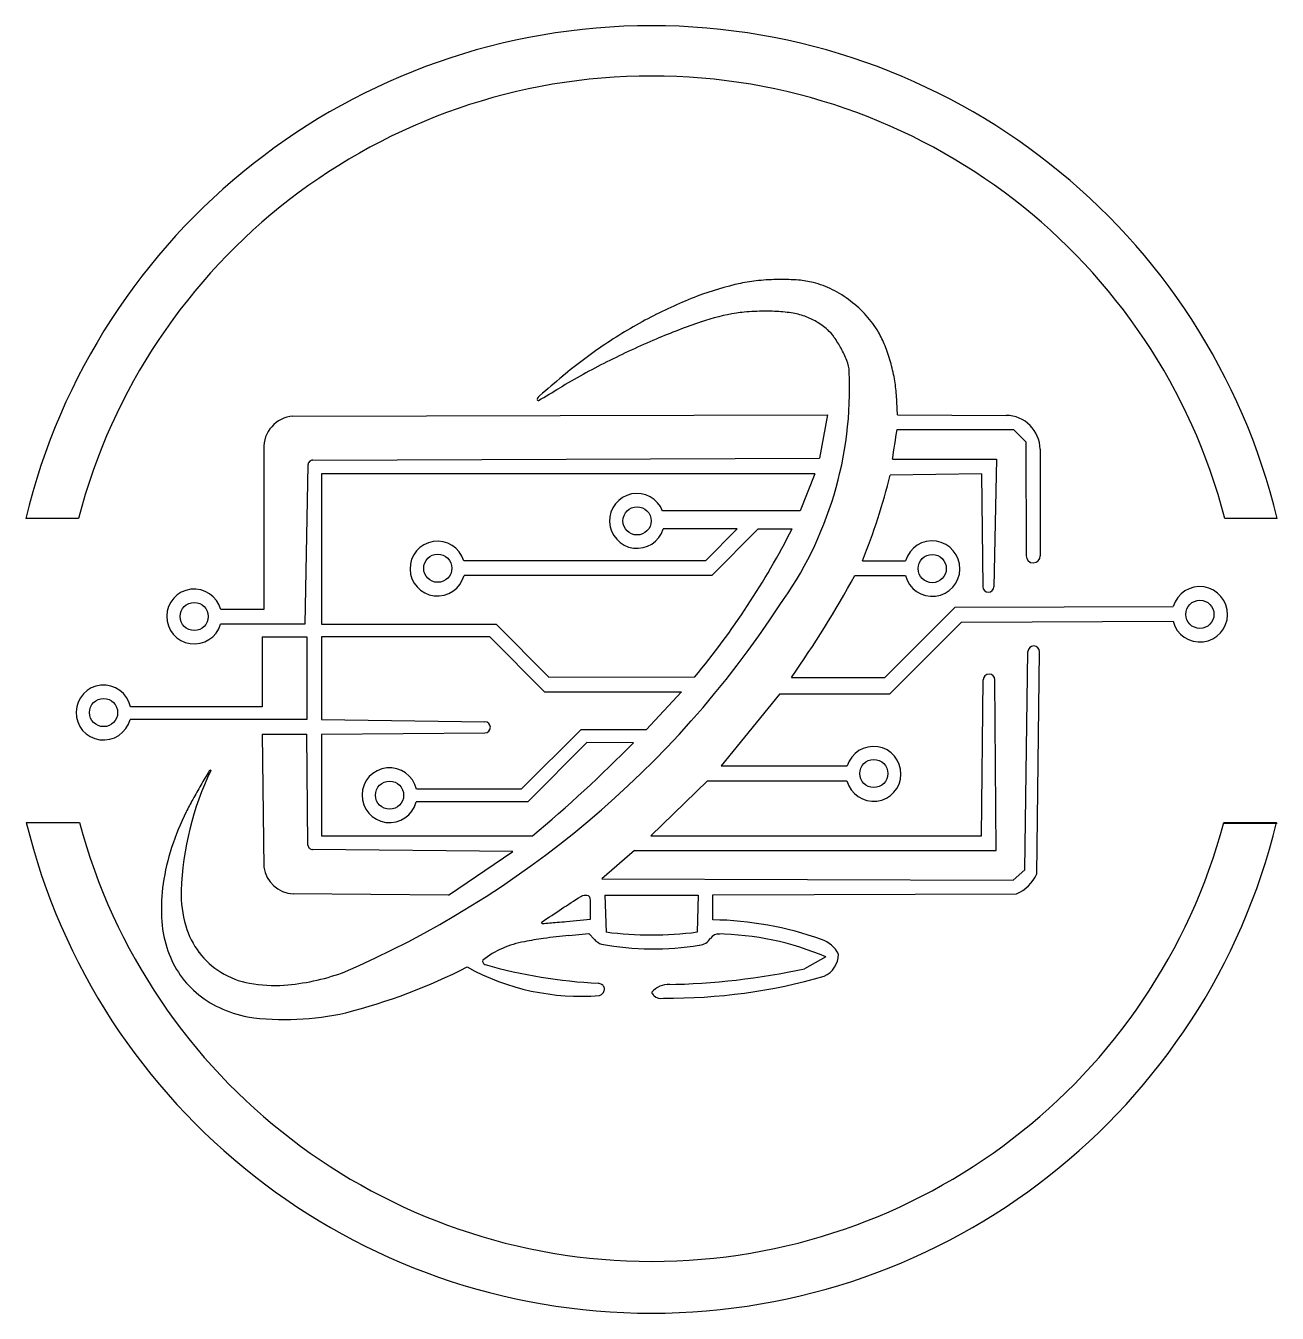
# Model space of a CAD drawing. Extents: x 15.1 to 42.8, y 6.3 to 34.8.
import ezdxf

# ---------------------------------------------------------------- set-up
doc = ezdxf.new("R2010")
doc.units = 0
doc.header["$MEASUREMENT"] = 0

# ---------------------------------------------------------------- blocks, each defined once
blk = doc.blocks.new('logo')
for p, q in [((34.426, 26.177), (34.4, 26.612)), ((27.131, 24.865), (21.671, 24.865)), ((21.671, 24.865), (21.671, 23.202)), ((32.592, 24.865), (27.131, 24.865)), ((21.671, 23.202), (21.671, 21.539)), ((27.944, 15.543), (28.979, 15.543)), ((28.979, 15.543), (30.013, 15.543)), ((27.149, 14.646), (27.592, 14.689)), ((27.592, 14.689), (27.714, 14.558)), ((32.839, 14.172), (32.368, 13.909))]:
    blk.add_line(p, q)
at = {"linetype": 'Continuous'}
for p, q in [((21.039, 26.142), (32.878, 26.177)), ((32.878, 26.177), (32.697, 25.216)), ((34.426, 26.177), (36.83, 26.162)), ((34.417, 25.849), (36.996, 25.849)), ((37.27, 25.575), (36.996, 25.849)), ((20.395, 25.418), (20.395, 21.867)), ((37.27, 25.575), (37.276, 23.052)), ((37.584, 25.41), (37.587, 23.053)), ((21.482, 25.168), (32.697, 25.216)), ((34.315, 25.193), (36.616, 25.193)), ((36.616, 25.193), (36.559, 22.369)), ((21.37, 25.061), (21.305, 21.539)), ((32.592, 24.865), (32.274, 24.045)), ((36.287, 24.867), (34.263, 24.841)), ((36.287, 24.867), (36.314, 22.369)), ((32.274, 24.045), (29.225, 24.045)), ((16.289, 23.877), (15.122, 23.877)), ((42.832, 23.877), (41.676, 23.877)), ((30.874, 23.647), (29.239, 23.647)), ((30.874, 23.647), (30.176, 22.944)), ((31.343, 23.647), (30.315, 22.616)), ((31.343, 23.647), (32.091, 23.647)), ((30.176, 22.944), (24.822, 22.944)), ((33.65, 22.942), (34.606, 22.942)), ((30.315, 22.616), (24.828, 22.616)), ((33.48, 22.616), (34.601, 22.616)), ((20.395, 21.867), (19.439, 21.867)), ((35.7, 21.914), (34.148, 20.359)), ((35.7, 21.914), (40.533, 21.929)), ((21.305, 21.539), (19.436, 21.539)), ((21.671, 21.539), (25.537, 21.539)), ((25.537, 21.539), (26.705, 20.368)), ((34.25, 19.993), (35.84, 21.586)), ((35.84, 21.586), (40.528, 21.603)), ((20.359, 21.258), (20.359, 19.712)), ((20.359, 21.258), (21.343, 21.258)), ((21.343, 21.258), (21.343, 19.431)), ((25.396, 21.258), (21.671, 21.258)), ((21.671, 21.258), (21.671, 19.432)), ((25.396, 21.258), (26.612, 20.04)), ((37.247, 16.097), (37.314, 20.932)), ((37.514, 16.008), (37.569, 20.929)), ((26.705, 20.368), (29.939, 20.371)), ((32.075, 20.359), (34.148, 20.359)), ((36.287, 16.854), (36.325, 20.308)), ((36.614, 16.526), (36.584, 20.306)), ((26.612, 20.04), (29.641, 20.04)), ((28.863, 19.197), (29.641, 20.04)), ((31.81, 19.993), (30.523, 18.4)), ((34.25, 19.993), (31.81, 19.993)), ((20.359, 19.712), (17.439, 19.712)), ((21.343, 19.431), (17.434, 19.431)), ((21.671, 19.432), (25.291, 19.378)), ((20.359, 19.103), (21.343, 19.103)), ((20.359, 19.103), (20.393, 16.161)), ((21.372, 16.643), (21.343, 19.103)), ((21.671, 19.103), (25.29, 19.134)), ((21.671, 19.103), (21.671, 16.854)), ((27.413, 19.197), (26.09, 17.885)), ((28.863, 19.197), (27.413, 19.197)), ((27.549, 18.916), (26.239, 17.604)), ((28.58, 18.914), (27.549, 18.916)), ((30.523, 18.4), (33.311, 18.4)), ((30.22, 18.068), (28.967, 16.854)), ((30.22, 18.068), (33.306, 18.068)), ((26.09, 17.885), (23.772, 17.885)), ((26.239, 17.604), (23.768, 17.604)), ((15.133, 17.15), (16.31, 17.15)), ((41.651, 17.135), (42.835, 17.135)), ((41.651, 17.135), (42.835, 17.135)), ((41.654, 17.15), (42.821, 17.15)), ((21.671, 16.854), (26.343, 16.854)), ((28.967, 16.854), (36.287, 16.854)), ((25.909, 16.503), (21.475, 16.553)), ((24.48, 15.543), (25.909, 16.503)), ((28.599, 16.526), (27.878, 15.901)), ((28.599, 16.526), (36.614, 16.526)), ((37.247, 16.097), (36.984, 15.871)), ((27.878, 15.901), (36.984, 15.871)), ((24.48, 15.543), (21.045, 15.57)), ((27.944, 15.543), (27.972, 14.724)), ((30.013, 15.543), (29.986, 14.724)), ((30.337, 15.544), (37.059, 15.566)), ((30.337, 14.994), (30.337, 15.544))]:
    blk.add_line(p, q, dxfattribs=at)
blk.add_lwpolyline([(27.62, 15.271), (27.62, 14.999), (27.093, 14.95, -0.001614), (26.89, 14.931, -0.002616), (26.718, 14.917, -0.000411), (26.565, 14.905, -0.181257), (26.555, 14.908, -0.516437), (26.556, 14.948, -0.002096), (26.988, 15.237, -0.003399), (27.412, 15.513, -0.143626), (27.515, 15.543, -0.092815), (27.573, 15.532, -0.210656), (27.604, 15.501, -0.084443), (27.617, 15.435, -0.008285)], format="xyb", close=True)
for centre in [(28.658, 23.826), (24.246, 22.778), (35.194, 22.77), (18.852, 21.709), (41.121, 21.757), (16.845, 19.583), (33.901, 18.233), (23.178, 17.753)]:
    blk.add_circle(centre, 0.312, dxfattribs=at)
for centre, radius, start, end in [((28.977, 20.536), 14.252, 13.5573, 166.4427), ((28.982, 20.554), 13.121, 14.6701, 165.3299), ((25.179, 26.754), 8.186, 324.0312, 2.5851), ((21.086, 25.451), 0.693, 93.8962, 182.7829), ((36.822, 25.4), 0.762, 0.7757, 89.3958), ((-26.853, 35.059), 61.958, 350.8374, 351.4512), ((21.479, 25.059), 0.109, 88.3466, 178.9438), ((20.363, 28.277), 14.318, 338.1211, 346.1145), ((28.658, 23.826), 0.608, 21.0622, 342.8291), ((24.239, 22.77), 0.608, 16.6622, 345.383), ((16.121, 31.797), 17.93, 320.4142, 332.9639), ((35.194, 22.77), 0.613, 194.5117, 163.692), ((37.432, 23.052), 0.156, 180.1303, 0.0858), ((12.729, 33.965), 23.652, 324.8837, 331.3266), ((18.852, 21.709), 0.608, 14.9938, 343.7177), ((36.436, 22.369), 0.123, 180, 0), ((41.121, 21.757), 0.613, 194.5117, 163.692), ((13.505, 33.912), 21.865, 293.2404, 326.818), ((37.442, 20.93), 0.127, 359.3579, 179.203), ((36.454, 20.306), 0.13, 0, 179.3688), ((16.845, 19.583), 0.608, 12.1874, 345.4655), ((25.289, 19.256), 0.122, 270.4848, 89.1538), ((7.092, 40.021), 30.121, 309.7266, 315.5138), ((33.894, 18.225), 0.608, 195.0011, 163.2964), ((25.273, 15.405), 6.712, 154.4332, 178.0164), ((23.178, 17.753), 0.608, 12.5371, 345.818), ((28.977, 20.536), 14.252, 193.7439, 346.2561), ((28.982, 20.554), 13.121, 195.0351, 344.9649), ((21.468, 16.649), 0.0962, 183.3978, 274.0752), ((21.08, 16.263), 0.694, 188.4455, 267.0993), ((36.687, 16.403), 0.916, 293.9874, 334.4936), ((30.237, 7.617), 7.377, 70.1486, 89.2202), ((28.979, 22.327), 7.669, 262.4535, 277.5465), ((30.006, 14.756), 0.326, 275.5898, 328.5799), ((30.459, 14.474), 0.207, 81.8928, 148.8362), ((30.359, 8.375), 6.306, 66.8366, 89.2973), ((32.549, 13.952), 0.634, 26.2656, 72.3151), ((26.506, 12.479), 2.057, 99.5924, 127.8719), ((29.018, 20.889), 6.538, 259.9036, 278.9679), ((25.318, 14.078), 0.0788, 161.565, 254.1197), ((28.294, 24.474), 10.893, 254.0242, 267.3894), ((32.601, 14.225), 0.517, 292.9297, 0.8661), ((18.952, 25.67), 13.143, 284.3491, 296.9041), ((27.41, 18.483), 5.182, 241.0214, 274.5756), ((29.374, 25.537), 12.277, 269.3888, 286.2155), ((29.08, 29.197), 15.637, 270.9112, 282.1381), ((20.863, 18.894), 6.107, 262.2093, 282.7336)]:
    blk.add_arc(centre, radius, start, end, dxfattribs=at)
for centre, radius, start, end in [((32.252, 22.939), 6.281, 102.0024, 111.1275), ((31.68, 25.632), 3.529, 95.3978, 102.0024), ((31.87, 23.621), 5.549, 90.6927, 95.3978), ((31.866, 23.963), 5.207, 85.9328, 90.6927), ((32.108, 27.365), 1.795, 75.4007, 85.9328), ((32.016, 27.012), 2.16, 63.3502, 75.4008), ((33.602, 19.446), 10.026, 111.1275, 117.5558), ((31.844, 26.669), 2.544, 52.6901, 63.3502), ((31.838, 26.661), 2.554, 42.0501, 52.6901), ((34.044, 18.599), 10.982, 117.5558, 123.7239), ((34.866, 14.194), 14.832, 108.8188, 112.9659), ((31.6, 23.779), 4.706, 99.0622, 108.8188), ((31.21, 26.22), 2.234, 94.6347, 99.0622), ((31.536, 22.202), 6.265, 92.5835, 94.6346), ((31.554, 21.8), 6.668, 90.5551, 92.5836), ((31.532, 24.111), 4.356, 87.7645, 90.5551), ((31.566, 24.975), 3.492, 81.6372, 87.7646), ((31.833, 26.792), 1.655, 70.9262, 81.6373), ((31.927, 27.066), 1.365, 58.9638, 70.9261), ((31.766, 26.798), 1.678, 48.7165, 58.9637), ((32.099, 26.897), 2.202, 30.1577, 42.0501), ((32.229, 27.325), 0.977, 35.2903, 48.7165), ((32.015, 26.848), 2.299, 21.8416, 30.1578), ((33.819, 18.937), 10.576, 123.724, 130.0689), ((35.886, 11.787), 17.446, 112.9658, 116.9017), ((31.121, 26.541), 2.334, 28.2863, 35.2903), ((30.774, 26.351), 3.637, 15.9426, 21.8417), ((30.999, 26.475), 2.473, 21.4026, 28.2863), ((32.801, 27.135), 0.556, 358.753, 25.878), ((35.954, 11.654), 17.596, 116.9017, 120.8123), ((30.599, 26.301), 3.818, 10.1657, 15.9427), ((94.031, -52.646), 104.114, 130.06894, 130.43747), ((31.305, 26.427), 3.101, 3.4143, 10.1657), ((26.604, 26.476), 0.16, 130.4375, 165.111), ((26.469, 26.511), 0.0202, 165.111, 300.1313), ((3.838, 65.502), 45.103, 300.1314, 300.8123), ((74.543, -14.555), 64.369, 149.32019, 149.6454), ((19.215, 18.27), 0.0367, 90, 149.3202), ((19.215, 18.303), 0.00372, 339.0522, 89.9999), ((30.942, 10.979), 13.842, 149.6453, 151.1423), ((25.603, 13.921), 7.745, 151.1422, 153.4544), ((23.762, 14.841), 5.687, 153.4544, 162.0658), ((22.891, 15.123), 4.772, 162.0658, 171.8876), ((22.206, 15.22), 4.081, 171.8875, 182.5017), ((20.991, 15.554), 2.427, 178.0333, 196.539), ((20.749, 15.157), 2.622, 182.5016, 197.2879), ((20.507, 15.415), 1.924, 196.6793, 216.6758), ((27.322, 9.089), 5.541, 97.6139, 102.0727), ((28.721, -1.379), 16.102, 95.6017, 97.6139), ((28.02, 14.844), 0.419, 223.0497, 249.2774), ((20.357, 15.035), 2.211, 197.2879, 212.9737), ((20.306, 15.266), 1.673, 216.6758, 238.876), ((25.318, 14.078), 0.0788, 161.5651, 253.9301), ((20.246, 14.963), 2.079, 212.9737, 229.3991), ((20.427, 15.465), 1.907, 238.876, 259.4648), ((20.481, 18.442), 4.907, 274.2043, 289.6585), ((20.623, 16.519), 2.978, 259.4648, 274.2043), ((27.755, 13.366), 0.23, 56.5716, 79.2386), ((27.813, 13.455), 0.125, 20.7139, 56.5716), ((27.762, 13.481), 0.178, 315, 342.038), ((27.826, 13.46), 0.11, 342.038, 20.7139), ((29.364, 13.057), 0.506, 87.9837, 138.6799), ((20.352, 15.086), 2.242, 229.3991, 245.1553), ((27.787, 13.456), 0.143, 284.9129, 315), ((29.068, 13.404), 0.085, 188.6738, 214.6492), ((29.238, 13.522), 0.293, 214.6493, 224.9999), ((29.189, 13.493), 0.238, 228.4118, 283.0113), ((20.653, 15.736), 2.958, 245.1554, 257.9541)]:
    blk.add_arc(centre, radius, start, end)

msp = doc.modelspace()

# ---------------------------------------------------------------- block references
at = {"linetype": 'Continuous'}
msp.add_blockref('logo', (0, 0), dxfattribs=at)

doc.saveas('drawing.dxf')
